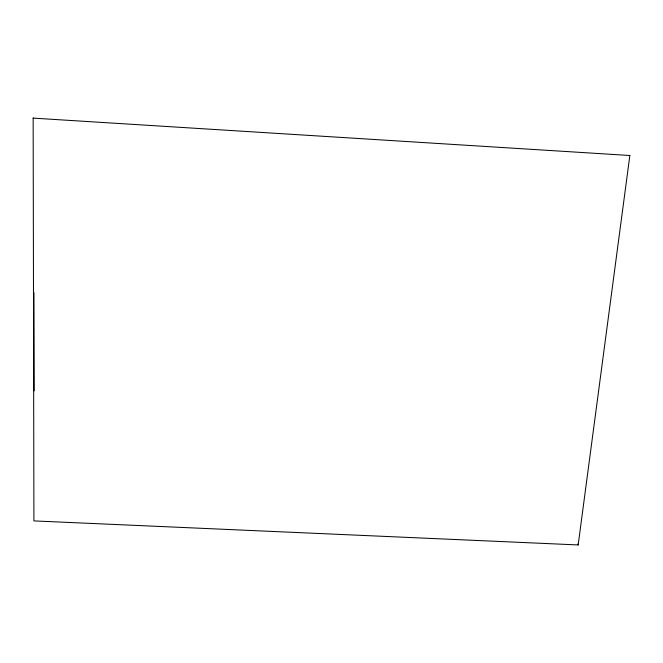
<?xml version="1.0" encoding="UTF-8"?>
<svg xmlns="http://www.w3.org/2000/svg" width="663" height="663" viewBox="0 0 663 663"><rect width="100%" height="100%" fill="white"/><g stroke="black" fill="none" stroke-linecap="round" stroke-linejoin="round"><path stroke-width="0.99" d="M33.656 118.055L33.15 118.122L33.912 520.903L578.169 544.945L629.85 155.498L629.17 155.357M33.15 118.122L629.85 155.498M577.639 544.124L578.169 544.945M33.97 292.723L34.145 390.913"/></g></svg>
